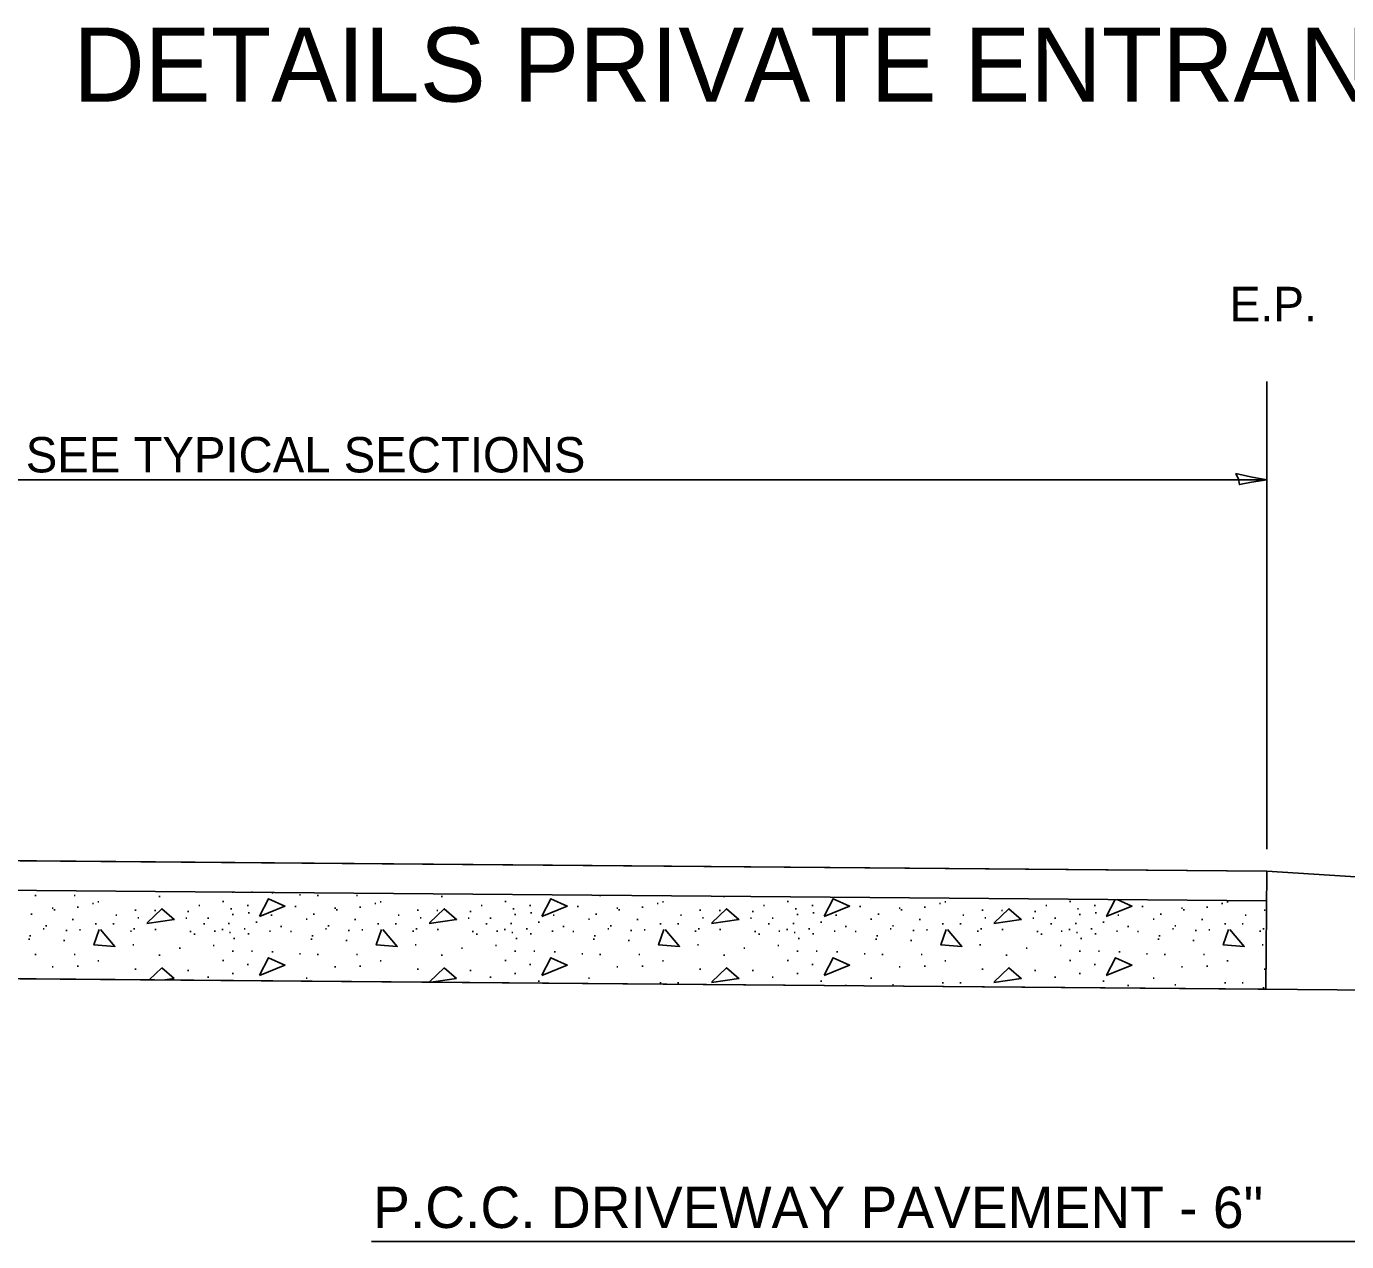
# Model space of a CAD drawing. Extents: x 61956 to 63531, y 51299 to 52299.
# Drawn here: x 62087 to 62301.1, y 51746.9 to 51943.8 of the extents above; entities that cross this region are included whole.
import ezdxf

# ---------------------------------------------------------------- set-up
doc = ezdxf.new("R2010")
doc.units = 0
doc.layers.add('Level 59', color=7, linetype='Continuous')
doc.layers.add('Level 60', color=7, linetype='Continuous')

msp = doc.modelspace()

# ---------------------------------------------------------------- linework, layer by layer
at = {"layer": 'Level 59'}
for p, q in [((62288.15, 51810.51), (62288.15, 51886.31)), ((61988.22, 51870.37), (62288.15, 51870.37)), ((62324.99, 51746.9), (62142.97, 51746.9))]:
    msp.add_line(p, q, dxfattribs=at)
msp.add_lwpolyline([(62283.15, 51871.37), (62283.56, 51870.46), (62283.72, 51869.58), (62285.65, 51869.96), (62288.15, 51870.37), (62285.49, 51870.84)], close=True, dxfattribs=at)
at = {"layer": 'Level 60'}
for p, q in [((61988.22, 51809.42), (62288.15, 51806.92)), ((62288.15, 51806.92), (62287.98, 51787.81)), ((62288.15, 51806.92), (62318.28, 51804.99)), ((61988.18, 51804.64), (62288.11, 51802.14)), ((62088.41, 51802.97), (62088.61, 51802.97)), ((62094.77, 51803.01), (62094.97, 51803.01)), ((62098.6, 51801.94), (62098.8, 51801.94)), ((62108.53, 51802.84), (62108.73, 51802.84)), ((62118.85, 51802.02), (62119.05, 51802.02)), ((62120.42, 51803.5), (62120.62, 51803.5)), ((62123.52, 51803.5), (62123.72, 51803.5)), ((62126.83, 51803.42), (62127.03, 51803.42)), ((62131.3, 51803.09), (62131.5, 51803.09)), ((62134.18, 51802.97), (62134.38, 51802.97)), ((62140.54, 51803.01), (62140.74, 51803.01)), ((62144.37, 51801.94), (62144.57, 51801.94)), ((62154.3, 51802.84), (62154.5, 51802.84)), ((62164.62, 51802.02), (62164.82, 51802.02)), ((62179.96, 51802.97), (62180.16, 51802.97)), ((62190.15, 51801.94), (62190.35, 51801.94)), ((62200.08, 51802.84), (62200.28, 51802.84)), ((62210.4, 51802.02), (62210.6, 51802.02)), ((62235.92, 51801.94), (62236.12, 51801.94)), ((62256.17, 51802.02), (62256.37, 51802.02)), ((62281.69, 51801.94), (62281.89, 51801.94)), ((62087.76, 51799.94), (62087.96, 51799.94)), ((62091.2, 51800.95), (62091.4, 51800.95)), ((62091.5, 51800.68), (62091.7, 51800.68)), ((62095.29, 51801.12), (62095.49, 51801.12)), ((62097.74, 51801.71), (62097.94, 51801.71)), ((62101.52, 51799.78), (62101.72, 51799.78)), ((62104.62, 51800.63), (62104.82, 51800.63)), ((62107.8, 51800.56), (62108, 51800.56)), ((62113.17, 51800.38), (62113.37, 51800.38)), ((62114.98, 51801.34), (62115.18, 51801.34)), ((62120.12, 51800.85), (62120.32, 51800.85)), ((62120.42, 51799.93), (62120.62, 51799.93)), ((62122.83, 51801.36), (62123.03, 51801.36)), ((62123, 51800.19), (62123.2, 51800.19)), ((62126.66, 51799.78), (62126.86, 51799.78)), ((62130.57, 51801.18), (62130.77, 51801.18)), ((62133.54, 51799.94), (62133.74, 51799.94)), ((62136.98, 51800.95), (62137.18, 51800.95)), ((62137.28, 51800.68), (62137.48, 51800.68)), ((62141.06, 51801.12), (62141.26, 51801.12)), ((62143.51, 51801.71), (62143.71, 51801.71)), ((62147.29, 51799.78), (62147.49, 51799.78)), ((62150.39, 51800.63), (62150.59, 51800.63)), ((62153.57, 51800.56), (62153.77, 51800.56)), ((62158.95, 51800.38), (62159.15, 51800.38)), ((62160.75, 51801.34), (62160.95, 51801.34)), ((62165.9, 51800.85), (62166.1, 51800.85)), ((62166.2, 51799.93), (62166.4, 51799.93)), ((62168.61, 51801.36), (62168.81, 51801.36)), ((62168.78, 51800.19), (62168.98, 51800.19)), ((62172.43, 51799.78), (62172.63, 51799.78)), ((62176.34, 51801.18), (62176.54, 51801.18)), ((62179.31, 51799.94), (62179.51, 51799.94)), ((62182.75, 51800.95), (62182.95, 51800.95)), ((62183.05, 51800.68), (62183.25, 51800.68)), ((62186.83, 51801.12), (62187.03, 51801.12)), ((62189.29, 51801.71), (62189.49, 51801.71)), ((62193.07, 51799.78), (62193.27, 51799.78)), ((62196.16, 51800.63), (62196.36, 51800.63)), ((62199.35, 51800.56), (62199.55, 51800.56)), ((62204.72, 51800.38), (62204.92, 51800.38)), ((62206.53, 51801.34), (62206.73, 51801.34)), ((62211.67, 51800.85), (62211.87, 51800.85)), ((62211.97, 51799.93), (62212.17, 51799.93)), ((62214.38, 51801.36), (62214.58, 51801.36)), ((62214.55, 51800.19), (62214.75, 51800.19)), ((62218.21, 51799.78), (62218.41, 51799.78)), ((62222.12, 51801.18), (62222.32, 51801.18)), ((62225.08, 51799.94), (62225.28, 51799.94)), ((62228.52, 51800.95), (62228.72, 51800.95)), ((62228.83, 51800.68), (62229.03, 51800.68)), ((62232.61, 51801.12), (62232.81, 51801.12)), ((62235.06, 51801.71), (62235.26, 51801.71)), ((62238.84, 51799.78), (62239.04, 51799.78)), ((62241.94, 51800.63), (62242.14, 51800.63)), ((62245.12, 51800.56), (62245.32, 51800.56)), ((62250.49, 51800.38), (62250.69, 51800.38)), ((62252.3, 51801.34), (62252.5, 51801.34)), ((62257.44, 51800.85), (62257.64, 51800.85)), ((62257.75, 51799.93), (62257.95, 51799.93)), ((62260.15, 51801.36), (62260.35, 51801.36)), ((62260.33, 51800.19), (62260.53, 51800.19)), ((62263.98, 51799.78), (62264.18, 51799.78)), ((62267.89, 51801.18), (62268.09, 51801.18)), ((62270.86, 51799.94), (62271.06, 51799.94)), ((62274.3, 51800.95), (62274.5, 51800.95)), ((62274.6, 51800.68), (62274.8, 51800.68)), ((62278.38, 51801.12), (62278.58, 51801.12)), ((62280.83, 51801.71), (62281.03, 51801.71)), ((62284.62, 51799.78), (62284.82, 51799.78)), ((62287.71, 51800.63), (62287.91, 51800.63)), ((62089.74, 51797.6), (62089.94, 51797.6)), ((62090.13, 51798.08), (62090.33, 51798.08)), ((62094.47, 51799.12), (62094.67, 51799.12)), ((62098.21, 51798.41), (62098.41, 51798.41)), ((62101.05, 51798.41), (62101.25, 51798.41)), ((62104.4, 51797.59), (62104.6, 51797.59)), ((62105.09, 51799.37), (62105.29, 51799.37)), ((62112.87, 51799.29), (62113.07, 51799.29)), ((62115.75, 51798.38), (62115.95, 51798.38)), ((62116.4, 51799.31), (62116.6, 51799.31)), ((62119.75, 51798.46), (62119.95, 51798.46)), ((62122.32, 51797.59), (62122.52, 51797.59)), ((62124.25, 51798.65), (62124.45, 51798.65)), ((62128.25, 51797.96), (62128.45, 51797.96)), ((62132.38, 51799.15), (62132.58, 51799.15)), ((62135.51, 51797.6), (62135.71, 51797.6)), ((62135.9, 51798.08), (62136.1, 51798.08)), ((62140.24, 51799.12), (62140.44, 51799.12)), ((62143.98, 51798.41), (62144.18, 51798.41)), ((62146.82, 51798.41), (62147.02, 51798.41)), ((62150.18, 51797.59), (62150.38, 51797.59)), ((62150.86, 51799.37), (62151.06, 51799.37)), ((62158.65, 51799.29), (62158.85, 51799.29)), ((62161.53, 51798.38), (62161.73, 51798.38)), ((62162.17, 51799.31), (62162.37, 51799.31)), ((62165.52, 51798.46), (62165.72, 51798.46)), ((62168.09, 51797.59), (62168.29, 51797.59)), ((62170.02, 51798.65), (62170.22, 51798.65)), ((62174.02, 51797.96), (62174.22, 51797.96)), ((62178.15, 51799.15), (62178.35, 51799.15)), ((62181.29, 51797.6), (62181.49, 51797.6)), ((62181.68, 51798.08), (62181.88, 51798.08)), ((62186.02, 51799.12), (62186.22, 51799.12)), ((62189.76, 51798.41), (62189.96, 51798.41)), ((62192.6, 51798.41), (62192.8, 51798.41)), ((62195.95, 51797.59), (62196.15, 51797.59)), ((62196.64, 51799.37), (62196.84, 51799.37)), ((62204.42, 51799.29), (62204.62, 51799.29)), ((62207.3, 51798.38), (62207.5, 51798.38)), ((62207.94, 51799.31), (62208.14, 51799.31)), ((62211.3, 51798.46), (62211.5, 51798.46)), ((62213.86, 51797.59), (62214.06, 51797.59)), ((62215.8, 51798.65), (62216, 51798.65)), ((62219.8, 51797.96), (62220, 51797.96)), ((62223.92, 51799.15), (62224.12, 51799.15)), ((62227.06, 51797.6), (62227.26, 51797.6)), ((62227.45, 51798.08), (62227.65, 51798.08)), ((62231.79, 51799.12), (62231.99, 51799.12)), ((62235.53, 51798.41), (62235.73, 51798.41)), ((62238.37, 51798.41), (62238.57, 51798.41)), ((62241.72, 51797.59), (62241.92, 51797.59)), ((62242.41, 51799.37), (62242.61, 51799.37)), ((62250.19, 51799.29), (62250.39, 51799.29)), ((62253.07, 51798.38), (62253.27, 51798.38)), ((62253.72, 51799.31), (62253.92, 51799.31)), ((62257.07, 51798.46), (62257.27, 51798.46)), ((62259.64, 51797.59), (62259.84, 51797.59)), ((62261.57, 51798.65), (62261.77, 51798.65)), ((62265.57, 51797.96), (62265.77, 51797.96)), ((62269.7, 51799.15), (62269.9, 51799.15)), ((62272.84, 51797.6), (62273.04, 51797.6)), ((62273.22, 51798.08), (62273.42, 51798.08)), ((62277.57, 51799.12), (62277.77, 51799.12)), ((62281.31, 51798.41), (62281.51, 51798.41)), ((62284.14, 51798.41), (62284.34, 51798.41)), ((62287.5, 51797.59), (62287.7, 51797.59)), ((62087.38, 51795.92), (62087.58, 51795.92)), ((62087.55, 51796.44), (62087.75, 51796.44)), ((62093.05, 51795.67), (62093.25, 51795.67)), ((62093.44, 51797.3), (62093.64, 51797.3)), ((62095.63, 51797.4), (62095.83, 51797.4)), ((62103.89, 51797.23), (62104.09, 51797.23)), ((62107.88, 51797.48), (62108.08, 51797.48)), ((62113.56, 51797.17), (62113.76, 51797.17)), ((62114.2, 51796.74), (62114.4, 51796.74)), ((62117.47, 51797.23), (62117.67, 51797.23)), ((62118.72, 51797.5), (62118.92, 51797.5)), ((62119.95, 51797.01), (62120.15, 51797.01)), ((62120.64, 51796), (62120.84, 51796)), ((62122.96, 51796.78), (62123.16, 51796.78)), ((62126.44, 51797.23), (62126.64, 51797.23)), ((62129.84, 51797.15), (62130.04, 51797.15)), ((62133.15, 51795.92), (62133.35, 51795.92)), ((62133.32, 51796.44), (62133.52, 51796.44)), ((62138.82, 51795.67), (62139.02, 51795.67)), ((62139.21, 51797.3), (62139.41, 51797.3)), ((62141.4, 51797.4), (62141.6, 51797.4)), ((62149.66, 51797.23), (62149.86, 51797.23)), ((62153.66, 51797.48), (62153.86, 51797.48)), ((62159.33, 51797.17), (62159.53, 51797.17)), ((62159.98, 51796.74), (62160.18, 51796.74)), ((62163.25, 51797.23), (62163.45, 51797.23)), ((62164.49, 51797.5), (62164.69, 51797.5)), ((62165.72, 51797.01), (62165.92, 51797.01)), ((62166.41, 51796), (62166.61, 51796)), ((62168.73, 51796.78), (62168.93, 51796.78)), ((62172.22, 51797.23), (62172.42, 51797.23)), ((62175.61, 51797.15), (62175.81, 51797.15)), ((62178.92, 51795.92), (62179.12, 51795.92)), ((62179.1, 51796.44), (62179.3, 51796.44)), ((62184.6, 51795.67), (62184.8, 51795.67)), ((62184.99, 51797.3), (62185.19, 51797.3)), ((62187.18, 51797.4), (62187.38, 51797.4)), ((62195.43, 51797.23), (62195.63, 51797.23)), ((62199.43, 51797.48), (62199.63, 51797.48)), ((62205.11, 51797.17), (62205.31, 51797.17)), ((62205.75, 51796.74), (62205.95, 51796.74)), ((62209.02, 51797.23), (62209.22, 51797.23)), ((62210.27, 51797.5), (62210.47, 51797.5)), ((62211.5, 51797.01), (62211.7, 51797.01)), ((62212.19, 51796), (62212.39, 51796)), ((62214.51, 51796.78), (62214.71, 51796.78)), ((62217.99, 51797.23), (62218.19, 51797.23)), ((62221.39, 51797.15), (62221.59, 51797.15)), ((62224.7, 51795.92), (62224.9, 51795.92)), ((62224.87, 51796.44), (62225.07, 51796.44)), ((62230.37, 51795.67), (62230.57, 51795.67)), ((62230.76, 51797.3), (62230.96, 51797.3)), ((62232.95, 51797.4), (62233.15, 51797.4)), ((62241.21, 51797.23), (62241.41, 51797.23)), ((62245.21, 51797.48), (62245.41, 51797.48)), ((62250.88, 51797.17), (62251.08, 51797.17)), ((62251.53, 51796.74), (62251.73, 51796.74)), ((62254.79, 51797.23), (62254.99, 51797.23)), ((62256.04, 51797.5), (62256.24, 51797.5)), ((62257.27, 51797.01), (62257.47, 51797.01)), ((62257.96, 51796), (62258.16, 51796)), ((62260.28, 51796.78), (62260.48, 51796.78)), ((62263.76, 51797.23), (62263.96, 51797.23)), ((62267.16, 51797.15), (62267.36, 51797.15)), ((62270.47, 51795.92), (62270.67, 51795.92)), ((62270.64, 51796.44), (62270.84, 51796.44)), ((62276.15, 51795.67), (62276.35, 51795.67)), ((62276.53, 51797.3), (62276.73, 51797.3)), ((62278.73, 51797.4), (62278.93, 51797.4)), ((62286.98, 51797.23), (62287.18, 51797.23)), ((62088.41, 51793.41), (62088.61, 51793.41)), ((62094.77, 51793.45), (62094.97, 51793.45)), ((62104.27, 51795.01), (62104.47, 51795.01)), ((62108.53, 51793.29), (62108.73, 51793.29)), ((62111.8, 51794.44), (62112, 51794.44)), ((62117.3, 51794.89), (62117.5, 51794.89)), ((62120.42, 51793.95), (62120.62, 51793.95)), ((62123.52, 51793.95), (62123.72, 51793.95)), ((62126.83, 51793.86), (62127.03, 51793.86)), ((62131.3, 51793.54), (62131.5, 51793.54)), ((62134.18, 51793.41), (62134.38, 51793.41)), ((62140.54, 51793.45), (62140.74, 51793.45)), ((62150.05, 51795.01), (62150.25, 51795.01)), ((62154.3, 51793.29), (62154.5, 51793.29)), ((62157.57, 51794.44), (62157.77, 51794.44)), ((62163.07, 51794.89), (62163.27, 51794.89)), ((62166.2, 51793.95), (62166.4, 51793.95)), ((62169.29, 51793.95), (62169.49, 51793.95)), ((62172.6, 51793.86), (62172.8, 51793.86)), ((62177.08, 51793.54), (62177.28, 51793.54)), ((62179.96, 51793.41), (62180.16, 51793.41)), ((62186.32, 51793.45), (62186.52, 51793.45)), ((62195.82, 51795.01), (62196.02, 51795.01)), ((62200.08, 51793.29), (62200.28, 51793.29)), ((62203.34, 51794.44), (62203.54, 51794.44)), ((62208.85, 51794.89), (62209.05, 51794.89)), ((62211.97, 51793.95), (62212.17, 51793.95)), ((62215.07, 51793.95), (62215.27, 51793.95)), ((62218.38, 51793.86), (62218.58, 51793.86)), ((62222.85, 51793.54), (62223.05, 51793.54)), ((62225.73, 51793.41), (62225.93, 51793.41)), ((62232.09, 51793.45), (62232.29, 51793.45)), ((62241.59, 51795.01), (62241.79, 51795.01)), ((62245.85, 51793.29), (62246.05, 51793.29)), ((62249.12, 51794.44), (62249.32, 51794.44)), ((62254.62, 51794.89), (62254.82, 51794.89)), ((62257.75, 51793.95), (62257.95, 51793.95)), ((62260.84, 51793.95), (62261.04, 51793.95)), ((62264.15, 51793.86), (62264.35, 51793.86)), ((62268.62, 51793.54), (62268.82, 51793.54)), ((62271.5, 51793.41), (62271.7, 51793.41)), ((62277.87, 51793.45), (62278.07, 51793.45)), ((62287.37, 51795.01), (62287.57, 51795.01)), ((62091.2, 51791.4), (62091.4, 51791.4)), ((62095.29, 51791.56), (62095.49, 51791.56)), ((62098.6, 51792.38), (62098.8, 51792.38)), ((62118.85, 51792.47), (62119.05, 51792.47)), ((62122.83, 51791.81), (62123.03, 51791.81)), ((62136.98, 51791.4), (62137.18, 51791.4)), ((62141.06, 51791.56), (62141.26, 51791.56)), ((62144.37, 51792.38), (62144.57, 51792.38)), ((62164.62, 51792.47), (62164.82, 51792.47)), ((62168.61, 51791.81), (62168.81, 51791.81)), ((62182.75, 51791.4), (62182.95, 51791.4)), ((62186.83, 51791.56), (62187.03, 51791.56)), ((62190.15, 51792.38), (62190.35, 51792.38)), ((62210.4, 51792.47), (62210.6, 51792.47)), ((62214.38, 51791.81), (62214.58, 51791.81)), ((62228.52, 51791.4), (62228.72, 51791.4)), ((62232.61, 51791.56), (62232.81, 51791.56)), ((62235.92, 51792.38), (62236.12, 51792.38)), ((62256.17, 51792.47), (62256.37, 51792.47)), ((62260.15, 51791.81), (62260.35, 51791.81)), ((62274.3, 51791.4), (62274.5, 51791.4)), ((62278.38, 51791.56), (62278.58, 51791.56)), ((62281.69, 51792.38), (62281.89, 51792.38)), ((61988.22, 51790.31), (62332.98, 51787.43)), ((62104.62, 51791.07), (62104.82, 51791.07)), ((62113.17, 51790.82), (62113.37, 51790.82)), ((62116.4, 51789.76), (62116.6, 51789.76)), ((62120.42, 51790.37), (62120.62, 51790.37)), ((62132.38, 51789.59), (62132.58, 51789.59)), ((62150.39, 51791.07), (62150.59, 51791.07)), ((62158.95, 51790.82), (62159.15, 51790.82)), ((62162.17, 51789.76), (62162.37, 51789.76)), ((62166.2, 51790.37), (62166.4, 51790.37)), ((62170.02, 51789.1), (62170.22, 51789.1)), ((62178.15, 51789.59), (62178.35, 51789.59)), ((62196.16, 51791.07), (62196.36, 51791.07)), ((62204.72, 51790.82), (62204.92, 51790.82)), ((62207.94, 51789.76), (62208.14, 51789.76)), ((62211.97, 51790.37), (62212.17, 51790.37)), ((62215.8, 51789.1), (62216, 51789.1)), ((62223.92, 51789.59), (62224.12, 51789.59)), ((62241.94, 51791.07), (62242.14, 51791.07)), ((62250.49, 51790.82), (62250.69, 51790.82)), ((62253.72, 51789.76), (62253.92, 51789.76)), ((62257.75, 51790.37), (62257.95, 51790.37)), ((62261.57, 51789.1), (62261.77, 51789.1)), ((62269.7, 51789.59), (62269.9, 51789.59)), ((62287.71, 51791.07), (62287.91, 51791.07)), ((62189.76, 51788.85), (62189.96, 51788.85)), ((62192.6, 51788.85), (62192.8, 51788.85)), ((62219.8, 51788.4), (62220, 51788.4)), ((62227.45, 51788.52), (62227.65, 51788.52)), ((62235.53, 51788.85), (62235.73, 51788.85)), ((62238.37, 51788.85), (62238.57, 51788.85)), ((62265.57, 51788.4), (62265.77, 51788.4)), ((62273.22, 51788.52), (62273.42, 51788.52)), ((62281.31, 51788.85), (62281.51, 51788.85)), ((62284.14, 51788.85), (62284.34, 51788.85)), ((62287.5, 51788.03), (62287.7, 51788.03))]:
    msp.add_line(p, q, dxfattribs=at)
for points in [[(61988.22, 51809.42), (62288.15, 51806.92), (62287.98, 51787.81), (61988.22, 51790.31), (61988.22, 51804.64)], [(62124.84, 51799.64), (62126.29, 51802.46), (62128.95, 51801.27), (62124.81, 51799.58)], [(62170.62, 51799.64), (62172.07, 51802.46), (62174.72, 51801.27), (62170.58, 51799.58)], [(62216.39, 51799.64), (62217.84, 51802.46), (62220.5, 51801.27), (62216.36, 51799.58)], [(62263.89, 51802.34), (62266.27, 51801.27), (62262.13, 51799.58)], [(62262.16, 51799.64), (62263.55, 51802.34)], [(62106.61, 51798.54), (62109.01, 51800.84), (62111.01, 51799.07), (62106.56, 51798.44)], [(62152.38, 51798.54), (62154.78, 51800.84), (62156.79, 51799.07), (62152.34, 51798.44)], [(62198.15, 51798.54), (62200.56, 51800.84), (62202.56, 51799.07), (62198.11, 51798.44)], [(62243.93, 51798.54), (62246.33, 51800.84), (62248.34, 51799.07), (62243.89, 51798.44)], [(62099.05, 51797.45), (62101.4, 51794.73), (62097.99, 51794.97), (62098.85, 51797.5)], [(62144.82, 51797.45), (62147.17, 51794.73), (62143.77, 51794.97), (62144.62, 51797.5)], [(62190.59, 51797.45), (62192.95, 51794.73), (62189.54, 51794.97), (62190.39, 51797.5)], [(62236.37, 51797.45), (62238.72, 51794.73), (62235.32, 51794.97), (62236.17, 51797.5)], [(62282.14, 51797.45), (62284.5, 51794.73), (62281.09, 51794.97), (62281.94, 51797.5)], [(62106.95, 51789.32), (62109.01, 51791.28)], [(62109.01, 51791.28), (62111.01, 51789.51)], [(62124.84, 51790.09), (62126.29, 51792.91), (62128.95, 51791.71), (62124.81, 51790.03)], [(62152.38, 51788.99), (62154.78, 51791.28)], [(62154.78, 51791.28), (62156.79, 51789.51)], [(62170.62, 51790.09), (62172.07, 51792.91), (62174.72, 51791.71), (62170.58, 51790.03)], [(62198.15, 51788.99), (62200.56, 51791.28), (62202.56, 51789.51), (62198.11, 51788.89)], [(62216.39, 51790.09), (62217.84, 51792.91), (62220.5, 51791.71), (62216.36, 51790.03)], [(62243.93, 51788.99), (62246.33, 51791.28), (62248.34, 51789.51), (62243.89, 51788.89)], [(62262.16, 51790.09), (62263.62, 51792.91), (62266.27, 51791.71), (62262.13, 51790.03)], [(62111.01, 51789.51), (62109.46, 51789.3)], [(62156.79, 51789.51), (62152.66, 51788.94)]]:
    msp.add_lwpolyline(points, dxfattribs=at)

# ---------------------------------------------------------------- texts
at = {"layer": 'Level 59'}
for s, height, p in [('DETAILS PRIVATE ENTRANCE', 12, (62094.63, 51931.65)), ('E.P.', 5.59, (62282.13, 51896.04)), ('SEE TYPICAL SECTIONS', 5.733, (62086.93, 51871.55)), ('P.C.C. DRIVEWAY PAVEMENT - 6" ', 6.6885, (62143.25, 51749.1))]:
    msp.add_text(s, height=height, dxfattribs=at).set_placement(p)

doc.saveas('drawing.dxf')
